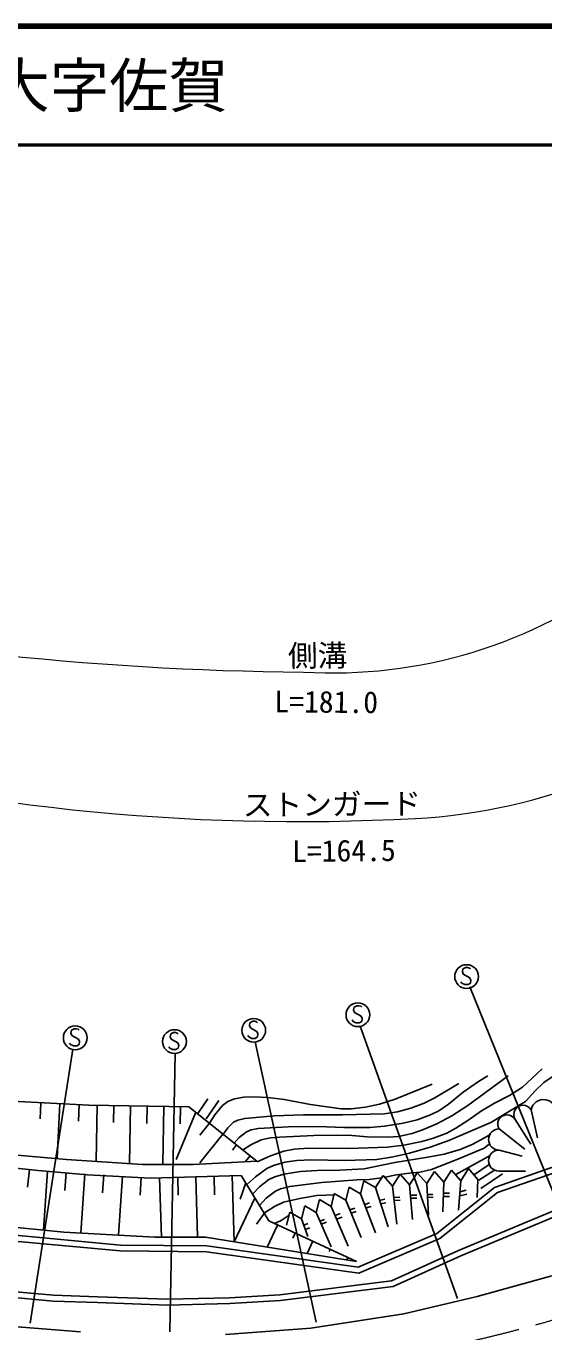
# Model space of a CAD drawing. Units: millimetres, scale not verified. Extents: x 40000 to 680000, y 20000 to 380000.
# Drawn here: x 438032 to 481606, y 270098 to 380000 of the extents above; entities that cross this region are included whole.
import ezdxf
from ezdxf.enums import TextEntityAlignment as Align

# ---------------------------------------------------------------- set-up
doc = ezdxf.new("R2010")
doc.units = ezdxf.units.MM
doc.header["$LTSCALE"] = 1000
doc.linetypes.add('CHAIN', pattern=[18.5, 12, -1.5, 3.5, -1.5])
for name, color, linetype, lineweight in [('M-BGD', 7, 'Continuous', 25), ('M-BGD-EXST', 7, 'Continuous', 25), ('M-BMK', 2, 'CHAIN', 13), ('M-STR-HTXT', 7, 'Continuous', 13), ('M-STR-STRC', 7, 'Continuous', 25), ('M-TTL', 2, 'Continuous', 140), ('M-TTL-LINE', 7, 'Continuous', 50)]:
    doc.layers.add(name, color=color, linetype=linetype, lineweight=lineweight)
doc.layers.add('M-TTL-TXT', color=7, linetype='Continuous')
doc.styles.add('ＭＳ ゴシック', font='')
doc.styles.get('ＭＳ ゴシック').set_extended_font_data('MS Gothic')

msp = doc.modelspace()

# ---------------------------------------------------------------- linework, layer by layer
at = {"layer": 'M-BGD'}
for p, q in [((436845, 289505), (443301, 289193)), ((439266, 289388), (439200, 288027)), ((440880, 289310), (440658, 284732)), ((442494, 289232), (442427, 287846)), ((443301, 289193), (451735, 289037)), ((444003, 289180), (443917, 284488)), ((445409, 289154), (445383, 287722)), ((446815, 289128), (446725, 284278)), ((448220, 289102), (448193, 287632)), ((449626, 289076), (449537, 284241)), ((451032, 289050), (451005, 287618)), ((452484, 288485), (453332, 289718)), ((453178, 288023), (454256, 289564)), ((477140, 287715), (480068, 289487)), ((452307, 288578), (450670, 284611)), ((451735, 289037), (457461, 284455)), ((479182, 287984), (480497, 285905)), ((480530, 288793), (481065, 286445)), ((453453, 287662), (452639, 286646)), ((477833, 287175), (480011, 285473)), ((454598, 286746), (452662, 284325)), ((455743, 285830), (455395, 285394)), ((489749, 286548), (477455, 282261)), ((489846, 286052), (477701, 281817)), ((441426, 284611), (436012, 285080)), ((456889, 284913), (456501, 284429)), ((474191, 283332), (477076, 284943)), ((477833, 285403), (479768, 284879)), ((439032, 283674), (434762, 284143)), ((438320, 283752), (438158, 282276)), ((443196, 283310), (439032, 283674)), ((439821, 283622), (439494, 278656)), ((447830, 284195), (441426, 284611)), ((452099, 284195), (447830, 284195)), ((457461, 284455), (452099, 284195)), ((472389, 283608), (471746, 282591)), ((473185, 282706), (472389, 283608)), ((473827, 283723), (473185, 282706)), ((474623, 282822), (473827, 283723)), ((475265, 283839), (474623, 282822)), ((476061, 282938), (475265, 283839)), ((475690, 283294), (477001, 284193)), ((477448, 283708), (476138, 282861)), ((477833, 283631), (480065, 283636)), ((441400, 283518), (441301, 282010)), ((442980, 283414), (442649, 278401)), ((448507, 283049), (443196, 283310)), ((444559, 283310), (444460, 281812)), ((446138, 283206), (445810, 278232)), ((447717, 283102), (447619, 281615)), ((456131, 283269), (448507, 283049)), ((449269, 283071), (449413, 278068)), ((450794, 283115), (450838, 281601)), ((452319, 283159), (452465, 278068)), ((453844, 283203), (453889, 281620)), ((455369, 283247), (455529, 277679)), ((456519, 282630), (456039, 281276)), ((458458, 279436), (456131, 283269)), ((466458, 282811), (466186, 281718)), ((467432, 282244), (466458, 282811)), ((468074, 283261), (467432, 282244)), ((468870, 282360), (468074, 283261)), ((469512, 283376), (468870, 282360)), ((470308, 282475), (469512, 283376)), ((470950, 283492), (470308, 282475)), ((470308, 282475), (470560, 279564)), ((471746, 282591), (470950, 283492)), ((471746, 282591), (471887, 279916)), ((473185, 282706), (473097, 280189)), ((474623, 282822), (474424, 280345)), ((476061, 282938), (475985, 281399)), ((476289, 282171), (478125, 283407)), ((457294, 281352), (455529, 277679)), ((463967, 281758), (463695, 280665)), ((464941, 281191), (463967, 281758)), ((465212, 282285), (464941, 281191)), ((466186, 281718), (465212, 282285)), ((466186, 281718), (467438, 278433)), ((467432, 282244), (468492, 278940)), ((468870, 282360), (469233, 279174)), ((468977, 281419), (469483, 281446)), ((470383, 281610), (470901, 281610)), ((471796, 281657), (472257, 281672)), ((471809, 281410), (472277, 281425)), ((477455, 282261), (472603, 278379)), ((477701, 281817), (472862, 277946)), ((473142, 281487), (473674, 281487)), ((473152, 281775), (473654, 281775)), ((474429, 276953), (486444, 281975)), ((474521, 281553), (475133, 281693)), ((474549, 281898), (475071, 282021)), ((474628, 276494), (486633, 281512)), ((461475, 280705), (461204, 279612)), ((462449, 280138), (461475, 280705)), ((462721, 281232), (462449, 280138)), ((463695, 280665), (462721, 281232)), ((463695, 280665), (465135, 277301)), ((464941, 281191), (466228, 278042)), ((465276, 280370), (465703, 280522)), ((466529, 280817), (466936, 280953)), ((466640, 280526), (467059, 280665)), ((467779, 281162), (468230, 281261)), ((467867, 280887), (468312, 280974)), ((469008, 281151), (469504, 281179)), ((470406, 281343), (470921, 281343)), ((434581, 279163), (441212, 278478)), ((458070, 280075), (457422, 279161)), ((465849, 276014), (458458, 279436)), ((460230, 280179), (459958, 279085)), ((461204, 279612), (460230, 280179)), ((461204, 279612), (461740, 278120)), ((461392, 279089), (461740, 279213)), ((462449, 280138), (463691, 277262)), ((462759, 279420), (463145, 279564)), ((462874, 279154), (463301, 279330)), ((464029, 279885), (464472, 280072)), ((464162, 279573), (464628, 279760)), ((465396, 280078), (465806, 280234)), ((445973, 277409), (436510, 278298)), ((441212, 278478), (448877, 278068)), ((448877, 278068), (453120, 278068)), ((453120, 278068), (465849, 276014)), ((459197, 279094), (458332, 277227)), ((460675, 278410), (460473, 277974)), ((461526, 278714), (461896, 278862)), ((472603, 278379), (465970, 275548)), ((445947, 276909), (436446, 277802)), ((453252, 277328), (445973, 277409)), ((465970, 275548), (453252, 277328)), ((462153, 277725), (461673, 276688)), ((463632, 277041), (463545, 276854)), ((472862, 277946), (466039, 275034)), ((468779, 274400), (474429, 276953)), ((453215, 276828), (445947, 276909)), ((466039, 275034), (453215, 276828)), ((465110, 276357), (465014, 276149)), ((468916, 273913), (474628, 276494)), ((459387, 273228), (468779, 274400)), ((459433, 272730), (468916, 273913)), ((436138, 273065), (440296, 272687)), ((436184, 273563), (440327, 273186)), ((440296, 272687), (444035, 272561)), ((440327, 273186), (444052, 273060)), ((444035, 272561), (449925, 272351)), ((444052, 273060), (449928, 272851)), ((449928, 272851), (455160, 272977)), ((455160, 272977), (459387, 273228)), ((455181, 272477), (459433, 272730)), ((449925, 272351), (455181, 272477))]:
    msp.add_line(p, q, dxfattribs=at)
for points in [[(480068, 289487), (480865, 290390), (481609, 291077), (482923, 291991), (484210, 293021), (484691, 293493)], [(455536, 285992), (455956, 286448), (456572, 286939), (456979, 287108), (457564, 287218), (460093, 287353), (462591, 287386), (464776, 287289), (466976, 287302), (468193, 287404), (469774, 287668), (470929, 287955), (472066, 288359), (472778, 288717), (473568, 289259), (474811, 290274), (476096, 291164), (476888, 291648)], [(456247, 285392), (456933, 285829), (457821, 286254), (458587, 286429), (459388, 286493), (462252, 286625), (465138, 286656), (466735, 286521), (468533, 286477), (469368, 286557), (470533, 286802), (471482, 287119), (472585, 287605), (473860, 288292), (475214, 289144), (478611, 291648)], [(457484, 284418), (458589, 284906), (459719, 285295), (460586, 285468), (461785, 285568), (465159, 285547), (468433, 285636), (469822, 285816), (471344, 286128), (472313, 286402), (473432, 286834), (474200, 287238), (475199, 287899), (476350, 288703), (477454, 289352), (478705, 289990), (479794, 290682), (481458, 292247)], [(453453, 287662), (453909, 288373), (454554, 289142), (455019, 289482), (455567, 289704), (456368, 289842), (457160, 289875), (458375, 289828), (459759, 289663), (461973, 289249), (464552, 288879), (465396, 288877), (466587, 289009), (467766, 289269), (469082, 289677), (472209, 290951)], [(454637, 286778), (455000, 287282), (455498, 287752), (455845, 287921), (456431, 288059), (458913, 288271), (461382, 288373), (464652, 288362), (468160, 288463), (469288, 288628), (470417, 288914), (471540, 289342), (472440, 289787), (474453, 291011)], [(456568, 282475), (457329, 283149), (458303, 283838), (458854, 284099), (459811, 284376), (460818, 284516), (462031, 284575), (464834, 284532), (467536, 284617), (468922, 284824), (470297, 285132), (472025, 285643), (473608, 286215), (477140, 287715)], [(457109, 281721), (457684, 282300), (458466, 282913), (458965, 283160), (459734, 283387), (461121, 283590), (462517, 283686), (464431, 283696), (466468, 283817), (469068, 284344), (471830, 284798), (473202, 285062), (474551, 285441), (475561, 285862), (476618, 286430), (477151, 286741)], [(468235, 283107), (469212, 283322), (470304, 283450), (471167, 283549), (472143, 283773), (474229, 284568), (476569, 285575), (477038, 285917)], [(457671, 280747), (458241, 281340), (459022, 281944), (459450, 282137), (460220, 282325), (462932, 282658), (465901, 282901), (466903, 282926), (467954, 283066), (467973, 283070)], [(458083, 280110), (458925, 280658), (459689, 281005), (461055, 281335), (462500, 281578), (464002, 281646)], [(458945, 279211), (459492, 279467), (460072, 279863), (460181, 279960)]]:
    msp.add_lwpolyline(points, dxfattribs=at)
for centre, radius, start, end in [((479856, 288389), 786, 30.96374, 210.96376), ((481574, 288588), 1064, 355.82706, 168.89212), ((478507, 287580), 786, 30.96374, 210.96376), ((477833, 286289), 886, 90, 270), ((477833, 284517), 886, 90, 270)]:
    msp.add_arc(centre, radius, start, end, dxfattribs=at)
at = {"layer": 'M-BGD-EXST'}
for p, q in [((474784, 300645), (474744, 300405)), ((474744, 300405), (474824, 300205)), ((475024, 300765), (474784, 300645)), ((474824, 300205), (475384, 299885)), ((475184, 300765), (475024, 300765)), ((475344, 300725), (475184, 300765)), ((475424, 300645), (475344, 300725)), ((474704, 299445), (474624, 299565)), ((474944, 299325), (474704, 299445)), ((475224, 299325), (474944, 299325)), ((475424, 299445), (475224, 299325)), ((484731, 276017), (475368, 299148)), ((475384, 299885), (475464, 299685)), ((475464, 299685), (475424, 299445)), ((465634, 297432), (465594, 297192)), ((465594, 297192), (465674, 296992)), ((465874, 297552), (465634, 297432)), ((465674, 296992), (466234, 296672)), ((466034, 297552), (465874, 297552)), ((466194, 297512), (466034, 297552)), ((466274, 297432), (466194, 297512)), ((456865, 296119), (456825, 295879)), ((456825, 295879), (456905, 295679)), ((457105, 296239), (456865, 296119)), ((456905, 295679), (457465, 295359)), ((457265, 296239), (457105, 296239)), ((457425, 296199), (457265, 296239)), ((457505, 296119), (457425, 296199)), ((465554, 296232), (465474, 296352)), ((465794, 296112), (465554, 296232)), ((466074, 296112), (465794, 296112)), ((466274, 296232), (466074, 296112)), ((466143, 295843), (474336, 272919)), ((466234, 296672), (466314, 296472)), ((466314, 296472), (466274, 296232)), ((441848, 295489), (441808, 295249)), ((441808, 295249), (441888, 295049)), ((442088, 295609), (441848, 295489)), ((441888, 295049), (442448, 294729)), ((442248, 295609), (442088, 295609)), ((442408, 295569), (442248, 295609)), ((442488, 295489), (442408, 295569)), ((442448, 294729), (442528, 294529)), ((450197, 295174), (450157, 294934)), ((450157, 294934), (450237, 294734)), ((450437, 295294), (450197, 295174)), ((450237, 294734), (450797, 294414)), ((450597, 295294), (450437, 295294)), ((450757, 295254), (450597, 295294)), ((450837, 295174), (450757, 295254)), ((456785, 294919), (456705, 295039)), ((457025, 294799), (456785, 294919)), ((457305, 294799), (457025, 294799)), ((457505, 294919), (457305, 294799)), ((457465, 295359), (457545, 295159)), ((457545, 295159), (457505, 294919)), ((438366, 270826), (441958, 293902)), ((441768, 294289), (441688, 294409)), ((442008, 294169), (441768, 294289)), ((442288, 294169), (442008, 294169)), ((442488, 294289), (442288, 294169)), ((442528, 294529), (442488, 294289)), ((450117, 293974), (450037, 294094)), ((450357, 293854), (450117, 293974)), ((450576, 293540), (450129, 270108)), ((450637, 293854), (450357, 293854)), ((450837, 293974), (450637, 293854)), ((450797, 294414), (450877, 294214)), ((450877, 294214), (450837, 293974)), ((457295, 294516), (462429, 270916))]:
    msp.add_line(p, q, dxfattribs=at)
for centre in [(475104, 300005), (465954, 296792), (442168, 294849), (457185, 295479), (450517, 294534)]:
    msp.add_circle(centre, 1000, dxfattribs=at)
at = {"layer": 'M-BMK'}
msp.add_arc((446990, 393500), 127402, 237.78195, 310.11793, dxfattribs=at)
at = {"layer": 'M-STR-HTXT'}
for centre, radius, start, end in [((463827, 366206), 40648, 266.52968, 307.27034), ((463776, 592690), 267069, 257.87424, 269.483), ((468408, 360208), 46954, 272.88635, 312.00613), ((460961, 494203), 181155, 254.83614, 273.10463)]:
    msp.add_arc(centre, radius, start, end, dxfattribs=at)
at = {"layer": 'M-STR-STRC'}
for p, q in [((482280, 274825), (476002, 273063)), ((476002, 273063), (469834, 271631)), ((469834, 271631), (461984, 270419)), ((442599, 270089), (435880, 270640)), ((461984, 270419), (454825, 269869))]:
    msp.add_line(p, q, dxfattribs=at)
at = {"layer": 'M-TTL'}
msp.add_line((680000, 380000), (40000, 380000), dxfattribs=at)
at = {"layer": 'M-TTL-LINE'}
msp.add_line((40000, 370000), (680000, 370000), dxfattribs=at)

# ---------------------------------------------------------------- texts
at = {"layer": 'M-STR-HTXT', "style": 'ＭＳ ゴシック'}
for s, rotation, p in [('側溝', 0.5, (462562, 327021)), ('L=181.0', 359.5, (463290, 323128)), ('ストンガード', 0.5, (463768, 314508)), ('L=164.5', 0.6, (464777, 310604))]:
    msp.add_text(s, height=1833, rotation=rotation, dxfattribs=at).set_placement(p, align=Align.MIDDLE_CENTER)
at = {"layer": 'M-TTL-TXT', "style": 'ＭＳ ゴシック'}
msp.add_text('熊毛郡平生町大字佐賀', height=3666, dxfattribs=at).set_placement((405024, 375000), align=Align.MIDDLE_LEFT)

doc.saveas('drawing.dxf')
